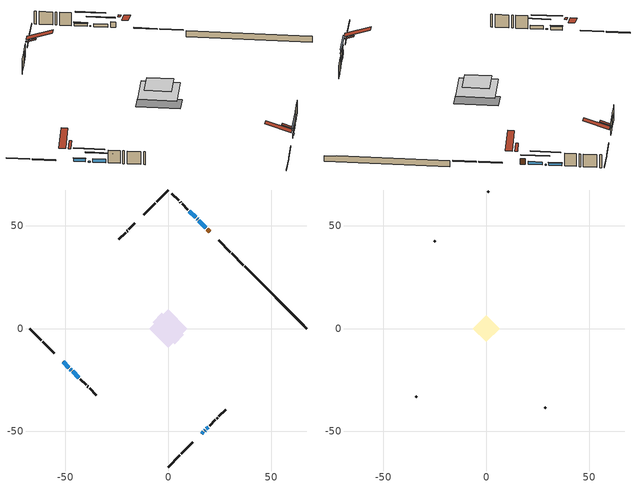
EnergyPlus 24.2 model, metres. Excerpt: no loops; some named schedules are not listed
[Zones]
conditioned space
 floor adiabatic (AdiabaticFloorConstruction): -9.27,0 0,9.27 9.27,0 0,-9.27 z2.75
 floor foundation (Slab1 construction): -7.54,3.13 -3.13,7.54 7.54,-3.13 3.13,-7.54 z-1.98
 wall outside (RimJoist1 construction): 0,-67.26 5.66,-61.61 / -67.26,0 -61.61,-5.66 / 0,67.26 -5.66,61.61 / 36.43,30.83 30.78,36.49 z0.31:0.61
 wall outside (RimJoist2 construction): 6.31,-60.95 11.97,-55.29 / -60.95,-6.31 -55.29,-11.97 / -6.31,60.95 -11.97,55.29 / 30.12,37.15 24.46,42.8 z0.31:0.61
 wall outside (AdiabaticWallConstruction 1): 20.18,47.08 18.97,48.29 z0.31:2.34
 wall outside (AdiabaticWallConstruction): 18.31,48.95 14.88,52.38 z0.31:1.42; 16.25,-51.02 17.02,-50.24 z0.31:1.31; -51.02,-16.25 -48.22,-19.04 z0.31:1.51; 14.23,53.04 13.99,53.28 / 17.67,-49.59 17.91,-49.35 z0.31:0.62; -47.57,-19.7 -47.09,-20.17 z0.31:0.61; 18.57,-48.7 19.42,-47.85 z0.31:1.41; -46.44,-20.83 -43.37,-23.9 z0.31:1.63; 13.33,53.93 10.22,57.04 z0.31:1.32
 wall outside (Wall1 construction): 20.07,-47.19 22.9,-44.37 / -42.71,-24.55 -39.89,-27.37 / -16.25,51.02 -19.07,48.19 / 9.56,57.7 6.74,60.52 z0.31:5.19
 wall outside (Wall2 construction): 23.55,-43.71 23.93,-43.33 / -39.23,-28.03 -38.86,-28.41 / -19.73,47.54 -20.1,47.16 / 6.09,61.18 5.71,61.56 z0.31:5.19
 wall outside (Wall3 construction): 24.59,-42.68 27.85,-39.41 / -38.2,-29.07 -34.93,-32.33 / -20.76,46.5 -24.03,43.24 / 5.05,62.21 1.78,65.48 z0.31:5.19
 wall foundation (FoundationWall1 construction): 37.09,30.17,-1.98 37.09,30.17,0.31 64.25,3.02,0.31 64.25,3.02,0.22 67.26,0,0.22 67.26,0,-1.98
 window (WindowConstruction): 18.31,48.95 14.88,52.38 z0.31:1.42
 window (WindowConstruction 4): 16.25,-51.02 17.02,-50.24 z0.31:1.31
 window (WindowConstruction 5): -51.02,-16.25 -48.22,-19.04 z0.31:1.51
 window (WindowConstruction 6): 14.23,53.04 13.99,53.27 z0.31:0.61
 window (WindowConstruction 7): 17.68,-49.59 17.91,-49.35 z0.31:0.61
 window (WindowConstruction 8): -47.57,-19.7 -47.1,-20.17 z0.31:0.61
 window (WindowConstruction 1): 18.57,-48.69 19.42,-47.85 z0.31:1.41
 window (WindowConstruction 2): -46.44,-20.83 -43.37,-23.9 z0.31:1.63
 window (WindowConstruction 3): 13.33,53.93 10.22,57.04 z0.31:1.32
 door (Door): 20.18,47.08 18.97,48.29 z0.31:2.34
 ceiling adiabatic (AdiabaticFloorConstruction): 0,-9.27 9.27,0 0,9.27 -9.27,0 z2.75
 roof outside (Roof2 construction): 15.59,-51.67,5.19 13.13,-49.21,6.35 12.48,-49.86,6.35 14.94,-52.32,5.19; -51.67,-15.59,5.19 -49.21,-13.13,6.35 -49.86,-12.48,6.35 -52.32,-14.94,5.19; -15.59,51.67,5.19 -13.13,49.21,6.35 -12.48,49.86,6.35 -14.94,52.32,5.19; 20.84,46.42,5.19 18.38,43.96,6.35 19.03,43.31,6.35 21.49,45.77,5.19
attic - vented
 floor to conditioned space (Floor1 construction Reversed): -6.46,0 0,6.46 6.46,0 0,-6.46 z5.19
 wall outside (Wall4 construction): 28.51,-38.75 28.98,-38.28 / -34.27,-32.99 -33.8,-33.46 / -24.69,42.58 -25.16,42.11 / 1.13,66.14 0.66,66.61 z0.31:5.19
 roof outside (Roof1 construction): 14.29,-52.98,5.19 7.99,-46.69,8.15 6.34,-48.35,8.15 12.63,-54.64,5.19; -52.98,-14.29,5.19 -46.69,-7.99,8.15 -48.35,-6.34,8.15 -54.64,-12.63,5.19; -14.29,52.98,5.19 -7.99,46.69,8.15 -6.34,48.35,8.15 -12.63,54.64,5.19; 22.15,45.12,5.19 15.86,38.83,8.15 17.51,37.17,8.15 23.8,43.46,5.19
shading: 13.1,54.16 20.1,47.17 20.39,47.46 13.39,54.46 z3.94; 17.16,-50.1 16.11,-51.16 16.4,-51.45 17.45,-50.39 z1.51; -48.08,-19.18 -51.16,-16.11 -51.45,-16.4 -48.37,-19.47 z1.71; 10.49,56.77 17.73,49.54 18.02,49.83 10.78,57.07 z5.56; 21.41,-45.85 14.18,-53.09 14.47,-53.38 21.7,-46.14 z5.56; -43.6,-23.67 -51.07,-16.2 -51.36,-16.49 -43.89,-23.96 z5.56; 21.2,-46.06 16.79,-50.48 17.08,-50.77 21.49,-46.35 z3.93; -41.59,-25.68 -48.22,-19.04 -48.51,-19.33 -41.88,-25.97 z4.15; 10.08,57.18 13.48,53.79 13.77,54.08 10.37,57.48 z1.52
[Building]
Building 1: Terrain=Suburbs
[Site:Location]
Toronto City Centre_ON: Latitude {deg}=43.63; Longitude {deg}=-79.39; Time Zone {hr}=-5; Elevation {m}=77; Keep Site Location Information=Yes
[Site:GroundTemperature:Shallow]
5.01852, 3.26908, 3.12898, 3.95918, 7.29196, 10.6092, 13.4851, 15.3069, 15.4617, 13.9799, 11.1774, 7.9619
[Site:WaterMainsTemperature]
Calculation Method=Schedule; Temperature Schedule=mains temperature schedule
[Material] Roughness=Rough; Thermal Absorptance=0.9
Name | Thickness {m} | Conductivity {W/m-K} | Density {kg/m3} | Specific Heat {J/kg-K} | Solar Absorptance | Visible Absorptance
asphalt or fiberglass shingles | 0.00635 | 0.162714 | 1121.4 | 1465.45 | 0.4 | 0.4
ceiling loosefill ins | 0.0846667 | 0.0480833 | 16.02 | 1046.75 | 0.7 | 0.7
ceiling stud and cavity | 0.1397 | 0.0900535 | 65.682 | 1177.47 | 0.7 | 0.7
concrete 4.0 in. | 0.1016 | 1.803125 | 2242.8 | 837.4 | 0.7 | 0.7
concrete 8.0 in. | 0.2032 | 1.803125 | 2242.8 | 837.4 | 0.7 | 0.7
door material | 0.04445 | 0.053851 | 512.64 | 1214.23 | 0.7 | 0.7
exterior vertical ins | 0.0457286 | 0.029427 | 32.04 | 1214.23 | 0.7 | 0.7
floor covering | 0.0127 | 0.0433444 | 54.468 | 1339.84 | 0.6 | 0.6
floor rigid ins; wall rigid ins 1 | 0.512978 | 0.029427 | 32.04 | 1214.23 | 0.7 | 0.7
floor stud and cavity | 0.1397 | 1.75129 | 37.0049 | 1207.88 | 0.7 | 0.7
furniture material conditioned space 1 | 0.1524 | 0.115458 | 640.8 | 1214.23 | 0.6 | 0.6
gypsum board | 0.0127 | 0.160291 | 801 | 837.4 | 0.6 | 0.6
gypsum board 1 | 0.0127 | 0.160291 | 801 | 837.4 | 0.7 | 0.7
osb sheathing 0.5 in. | 0.0127 | 0.115458 | 512.64 | 1214.23 | 0.7 | 0.7
osb sheathing 0.75 in. | 0.01905 | 0.115458 | 512.64 | 1214.23 | 0.7 | 0.7
osb sheathing 2.0 in. | 0.0508 | 0.115458 | 512.64 | 1214.23 | 0.7 | 0.7
rim joist stud and cavity | 0.0508 | 0.0451784 | 125.044 | 1163.47 | 0.6 | 0.6
rim joist stud and cavity 1 | 0.0508 | 0.0499498 | 125.044 | 1163.47 | 0.6 | 0.6
roof rigid ins; wall rigid ins | 0.051816 | 0.029427 | 32.04 | 1214.23 | 0.7 | 0.7
roof stud and cavity | 0.2032 | 0.177325 | 78.34581 | 1123.46 | 0.7 | 0.7
wall stud and cavity | 0.1397 | 0.161917 | 139.0536 | 1170.24 | 0.7 | 0.7
wall stud and cavity 1 | 0.1397 | 0.339064 | 139.0536 | 1170.24 | 0.7 | 0.7
wall stud and cavity 2 | 0.1397 | 0.215013 | 139.0536 | 1170.24 | 0.7 | 0.7
wall stud and cavity 3 | 0.0889 | 6.1454 | 50.32683 | 1063.81 | 0.6 | 0.6
wall stud and cavity 4 | 0.0889 | 0.380278 | 52.3479 | 1209.89 | 0.7 | 0.7
wall stud and cavity 5 | 0.0889 | 0.391764 | 83.0341 | 1211.67 | 0.7 | 0.7
wood siding | 0.0254 | 0.102417 | 544.68 | 1172.36 | 0.4 | 0.4
wood siding 1 | 0.00254 | 0.102417 | 544.68 | 1172.36 | 0.4 | 0.4
wood siding 2; wood siding 3; wood siding 4 | 0.0254 | 0.102417 | 544.68 | 1172.36 | 0.7 | 0.7
[WindowMaterial:SimpleGlazingSystem]
Name | U-Factor {W/m2-K} | Solar Heat Gain Coefficient
WindowMaterial | 2.989467 | 0.56
WindowMaterial 1 | 2.99003 | 0.56
WindowMaterial 2 | 2.96619 | 0.59
WindowMaterial 3 | 3.00196 | 0.54
WindowMaterial 4 | 3.003662 | 0.54
WindowMaterial 5 | 2.97868 | 0.57
WindowMaterial 6 | 2.99742 | 0.18
[Construction]
AdiabaticFloorConstruction: floor stud and cavity, floor rigid ins, osb sheathing 0.75 in., floor covering
AdiabaticWallConstruction: wood siding 3, wall rigid ins 1, wall stud and cavity 4, gypsum board
AdiabaticWallConstruction 1: wood siding 4, wall rigid ins 1, wall stud and cavity 4, gypsum board
Door: door material
Floor1 construction Reversed: gypsum board, ceiling stud and cavity, ceiling loosefill ins
FoundationWall1 construction: concrete 8.0 in., gypsum board 1
furniture construction conditioned space 1: furniture material conditioned space 1
PartitionWallConstruction: gypsum board, wall stud and cavity 5, gypsum board
RimJoist1 construction: wood siding 2, osb sheathing 2.0 in., rim joist stud and cavity
RimJoist2 construction: wood siding 2, osb sheathing 2.0 in., rim joist stud and cavity 1
Roof1 construction: asphalt or fiberglass shingles
Roof2 construction: asphalt or fiberglass shingles, roof rigid ins, osb sheathing 0.75 in., roof stud and cavity, gypsum board
Slab1 construction: concrete 4.0 in.
Wall1 construction: wood siding, wall rigid ins, osb sheathing 0.5 in., wall stud and cavity, gypsum board
Wall2 construction: wood siding, wall rigid ins, osb sheathing 0.5 in., wall stud and cavity 1, gypsum board
Wall3 construction: wood siding, wall rigid ins, osb sheathing 0.5 in., wall stud and cavity 2, gypsum board
Wall4 construction: wood siding 1, wall stud and cavity 3
WindowConstruction: WindowMaterial
WindowConstruction 1: WindowMaterial 1
WindowConstruction 2: WindowMaterial 2
WindowConstruction 3: WindowMaterial 3
WindowConstruction 4: WindowMaterial 4
WindowConstruction 5: WindowMaterial 5
WindowConstruction 6; WindowConstruction 7; WindowConstruction 8: WindowMaterial 6
[Zone] Multiplier=1; Part of Total Floor Area=Yes
Name | Volume {m3}
attic - vented | 40.1636
conditioned space | 658.5
[Space]
Name | Zone | Volume {m3}
attic - vented 1 | attic - vented | 40.1636
conditioned space 1 | conditioned space | 658.5
[ZoneInfiltration:EffectiveLeakageArea]
infil attic - vented 1: Zone or Space=attic - vented 1; Schedule=Always On Discrete; Effective Air Leakage Area {cm2}=3512.84; Stack Coefficient=0.000545341; Wind Coefficient=1.57781e-05
[ZoneMixing]
whole house fan mix: Zone or Space=attic - vented; Schedule=Always On Continuous; Design Flow Rate Calculation Method=Flow/Zone; Design Flow Rate {m3/s}=0; Source Zone or Space=conditioned space
[SurfaceProperty:ExposedFoundationPerimeter]
Slab1: Exposed Perimeter Calculation Method=TotalExposedPerimeter; Total Exposed Perimeter {m}=42.673
[InternalMass] Zone or ZoneList=conditioned space; Space or SpaceList=conditioned space 1
Name | Construction | Surface Area {m2}
furniture mass conditioned space 1 | furniture construction conditioned space 1 | 106.48
partition wall mass | PartitionWallConstruction | 266.2
[Lights]
interior lighting: Zone or ZoneList or Space or SpaceList=conditioned space 1; Schedule=interior lighting schedule; Design Level Calculation Method=LightingLevel; Lighting Level {W}=343.2; Return Air Fraction=0; Fraction Radiant=0.6; Fraction Visible=0.2; Fraction Replaceable=1
[People]
occupants: Zone or ZoneList or Space or SpaceList=conditioned space 1; Number of People Schedule=occupants schedule; Number of People Calculation Method=People; Number of People=3; Fraction Radiant=0.314171; Sensible Heat Fraction=0.56303; Activity Level Schedule=occupants activity schedule; Carbon Dioxide Generation Rate {m3/s-W}=0; Enable ASHRAE 55 Comfort Warnings=No; Mean Radiant Temperature Calculation Type=EnclosureAveraged
[ElectricEquipment] Zone or ZoneList or Space or SpaceList=conditioned space 1; Design Level Calculation Method=EquipmentLevel
Name | Schedule | Design Level {W} | Fraction Latent | Fraction Radiant | Fraction Lost
clothes dryer | clothes dryer schedule | 140.772 | 0.015 | 0.081 | 0.85
clothes washer | clothes washer schedule | 32.1985 | 0.03 | 0.162 | 0.7
cooking range | cooking range schedule | 215.147 | 0.08 | 0.432 | 0.2
dishwasher | dishwasher schedule | 66.8632 | 0.3 | 0.18 | 0.4
fridge | fridge schedule | 72.9452 | 0 | 0.6 | 0
mech vent bath fan 0 | mech vent bath fan 0 schedule | 50.2 | 0 | 0 | 1
mech vent house fan | mech vent house fan schedule | 0 | 0 | 0 | 1
mech vent house fan cfis | mech vent house fan cfis schedule | 0 | 0 | 0 | 0
mech vent range fan 0 | mech vent range fan 0 schedule | 57 | 0 | 0 | 1
misc plug loads | misc plug loads schedule | 494.7 | 0.045 | 0.513 | 0.1
whole house fan | Always On Discrete | 0 | 0 | 0 | 1
[OtherEquipment] Zone or ZoneList or Space or SpaceList=conditioned space 1; Design Level Calculation Method=EquipmentLevel
Name | Fuel Type | Schedule | Design Level {W} | Fraction Latent | Fraction Radiant | Fraction Lost
clothes dryer 1 | Electricity | clothes dryer schedule | 0 | 0.015 | 0.081 | 0.85
cooking range 1 | Electricity | cooking range schedule | 0 | 0.08 | 0.432 | 0.2
general water use latent | None | general water use schedule | 62.594 | 1 | 0 | 0
general water use sensible | None | general water use schedule | -61.6891 | 0 | 0.6 | 0
mech vent house fan latent load | None | Always On Discrete | 0 | 1 | 0 | 0
mech vent house fan sensible load | None | Always On Discrete | 0 | 0 | 0 | 0
water heater energy adjustment1 | NaturalGas | Always On Discrete | 0.01 | 0 | 0 | 1
[ZoneInfiltration:DesignFlowRate] Zone or ZoneList or Space or SpaceList=conditioned space 1; Schedule=Always On Discrete; Design Flow Rate Calculation Method=Flow/Zone; Design Flow Rate {m3/s}=0
infil flow; natural vent flow; whole house fan flow
[Foundation:Kiva]
Foundation Kiva 1: Initial Indoor Air Temperature {C}=18; Wall Height Above Grade {m}=0.309982; Wall Depth Below Slab {m}=0.2032; Custom Block Material Name 1=exterior vertical ins; Custom Block Depth 1 {m}=2.28999; Custom Block X Position 1 {m}=0.2159; Custom Block Z Position 1 {m}=0
[Foundation:Kiva:Settings]
Soil Conductivity {W/m-K}=0.849921; Soil Density {kg/m3}=1842.3; Soil Specific Heat {J/kg-K}=418.7; Ground Solar Absorptivity=0.9; Ground Thermal Absorptivity=0.9; Ground Surface Roughness {m}=0.03; Far-Field Width {m}=40; Deep-Ground Boundary Condition=ZeroFlux; Deep-Ground Depth {m}=40; Minimum Cell Dimension {m}=0.2; Maximum Cell Growth Coefficient=3; Simulation Timestep=Timestep
[Exterior:Lights]
exterior lighting: Schedule=exterior lighting schedule; Design Level {W}=75.6
[Schedule:Constant]
Name | Hourly Value
Always On Continuous; mech vent house fan schedule; mech vent house fan cfis schedule; Always On Discrete | 1
occupants activity schedule | 117.228
fridge schedule | 0
[Schedule:Week:Daily]
interior lighting schedule Week Rule - Jan1-Jan27: interior lighting schedule day, interior lighting schedule day, interior lighting schedule day, interior lighting schedule day, interior lighting schedule day, interior lighting schedule day, interior lighting schedule day, interior lighting schedule default day, interior lighting schedule default day, interior lighting schedule default day, interior lighting schedule default day, interior lighting schedule default day
interior lighting schedule Week Rule - Jan28-Feb3: interior lighting schedule day, interior lighting schedule day, interior lighting schedule day, interior lighting schedule day, interior lighting schedule day 1, interior lighting schedule day 1, interior lighting schedule day 1, interior lighting schedule default day, interior lighting schedule default day, interior lighting schedule default day, interior lighting schedule default day, interior lighting schedule default day
interior lighting schedule Week Rule - Feb4-Feb24: interior lighting schedule day 1, interior lighting schedule day 1, interior lighting schedule day 1, interior lighting schedule day 1, interior lighting schedule day 1, interior lighting schedule day 1, interior lighting schedule day 1, interior lighting schedule default day, interior lighting schedule default day, interior lighting schedule default day, interior lighting schedule default day, interior lighting schedule default day
interior lighting schedule Week Rule - Feb25-Mar3: interior lighting schedule day 1, interior lighting schedule day 1, interior lighting schedule day 1, interior lighting schedule day 1, interior lighting schedule day 2, interior lighting schedule day 2, interior lighting schedule day 2, interior lighting schedule default day, interior lighting schedule default day, interior lighting schedule default day, interior lighting schedule default day, interior lighting schedule default day
interior lighting schedule Week Rule - Mar4-Mar31: interior lighting schedule day 2, interior lighting schedule day 2, interior lighting schedule day 2, interior lighting schedule day 2, interior lighting schedule day 2, interior lighting schedule day 2, interior lighting schedule day 2, interior lighting schedule default day, interior lighting schedule default day, interior lighting schedule default day, interior lighting schedule default day, interior lighting schedule default day
interior lighting schedule Week Rule - Apr1-Apr28: interior lighting schedule day 3, interior lighting schedule day 3, interior lighting schedule day 3, interior lighting schedule day 3, interior lighting schedule day 3, interior lighting schedule day 3, interior lighting schedule day 3, interior lighting schedule default day, interior lighting schedule default day, interior lighting schedule default day, interior lighting schedule default day, interior lighting schedule default day
interior lighting schedule Week Rule - Apr29-May5: interior lighting schedule day 3, interior lighting schedule day 3, interior lighting schedule day 4, interior lighting schedule day 4, interior lighting schedule day 4, interior lighting schedule day 4, interior lighting schedule day 4, interior lighting schedule default day, interior lighting schedule default day, interior lighting schedule default day, interior lighting schedule default day, interior lighting schedule default day
interior lighting schedule Week Rule - May6-May26: interior lighting schedule day 4, interior lighting schedule day 4, interior lighting schedule day 4, interior lighting schedule day 4, interior lighting schedule day 4, interior lighting schedule day 4, interior lighting schedule day 4, interior lighting schedule default day, interior lighting schedule default day, interior lighting schedule default day, interior lighting schedule default day, interior lighting schedule default day
interior lighting schedule Week Rule - May27-Jun2: interior lighting schedule day 4, interior lighting schedule day 4, interior lighting schedule day 4, interior lighting schedule day 4, interior lighting schedule day 4, interior lighting schedule day 5, interior lighting schedule day 5, interior lighting schedule default day, interior lighting schedule default day, interior lighting schedule default day, interior lighting schedule default day, interior lighting schedule default day
interior lighting schedule Week Rule - Jun3-Jun30: interior lighting schedule day 5, interior lighting schedule day 5, interior lighting schedule day 5, interior lighting schedule day 5, interior lighting schedule day 5, interior lighting schedule day 5, interior lighting schedule day 5, interior lighting schedule default day, interior lighting schedule default day, interior lighting schedule default day, interior lighting schedule default day, interior lighting schedule default day
interior lighting schedule Week Rule - Jul1-Jul28: interior lighting schedule day 6, interior lighting schedule day 6, interior lighting schedule day 6, interior lighting schedule day 6, interior lighting schedule day 6, interior lighting schedule day 6, interior lighting schedule day 6, interior lighting schedule default day, interior lighting schedule default day, interior lighting schedule default day, interior lighting schedule default day, interior lighting schedule default day
interior lighting schedule Week Rule - Jul29-Aug4: interior lighting schedule day 6, interior lighting schedule day 6, interior lighting schedule day 6, interior lighting schedule day 7, interior lighting schedule day 7, interior lighting schedule day 7, interior lighting schedule day 7, interior lighting schedule default day, interior lighting schedule default day, interior lighting schedule default day, interior lighting schedule default day, interior lighting schedule default day
interior lighting schedule Week Rule - Aug5-Aug25: interior lighting schedule day 7, interior lighting schedule day 7, interior lighting schedule day 7, interior lighting schedule day 7, interior lighting schedule day 7, interior lighting schedule day 7, interior lighting schedule day 7, interior lighting schedule default day, interior lighting schedule default day, interior lighting schedule default day, interior lighting schedule default day, interior lighting schedule default day
interior lighting schedule Week Rule - Aug26-Sep1: interior lighting schedule day 7, interior lighting schedule day 7, interior lighting schedule day 7, interior lighting schedule day 7, interior lighting schedule day 7, interior lighting schedule day 7, interior lighting schedule day 8, interior lighting schedule default day, interior lighting schedule default day, interior lighting schedule default day, interior lighting schedule default day, interior lighting schedule default day
interior lighting schedule Week Rule - Sep2-Sep29: interior lighting schedule day 8, interior lighting schedule day 8, interior lighting schedule day 8, interior lighting schedule day 8, interior lighting schedule day 8, interior lighting schedule day 8, interior lighting schedule day 8, interior lighting schedule default day, interior lighting schedule default day, interior lighting schedule default day, interior lighting schedule default day, interior lighting schedule default day
interior lighting schedule Week Rule - Sep30-Oct6: interior lighting schedule day 8, interior lighting schedule day 9, interior lighting schedule day 9, interior lighting schedule day 9, interior lighting schedule day 9, interior lighting schedule day 9, interior lighting schedule day 9, interior lighting schedule default day, interior lighting schedule default day, interior lighting schedule default day, interior lighting schedule default day, interior lighting schedule default day
interior lighting schedule Week Rule - Oct7-Oct27: interior lighting schedule day 9, interior lighting schedule day 9, interior lighting schedule day 9, interior lighting schedule day 9, interior lighting schedule day 9, interior lighting schedule day 9, interior lighting schedule day 9, interior lighting schedule default day, interior lighting schedule default day, interior lighting schedule default day, interior lighting schedule default day, interior lighting schedule default day
interior lighting schedule Week Rule - Oct28-Nov3: interior lighting schedule day 9, interior lighting schedule day 9, interior lighting schedule day 9, interior lighting schedule day 9, interior lighting schedule day 10, interior lighting schedule day 10, interior lighting schedule day 10, interior lighting schedule default day, interior lighting schedule default day, interior lighting schedule default day, interior lighting schedule default day, interior lighting schedule default day
interior lighting schedule Week Rule - Nov4-Nov24: interior lighting schedule day 10, interior lighting schedule day 10, interior lighting schedule day 10, interior lighting schedule day 10, interior lighting schedule day 10, interior lighting schedule day 10, interior lighting schedule day 10, interior lighting schedule default day, interior lighting schedule default day, interior lighting schedule default day, interior lighting schedule default day, interior lighting schedule default day
interior lighting schedule Week Rule - Nov25-Dec1: interior lighting schedule day 10, interior lighting schedule day 10, interior lighting schedule day 10, interior lighting schedule day 10, interior lighting schedule day 10, interior lighting schedule day 10, interior lighting schedule day 11, interior lighting schedule default day, interior lighting schedule default day, interior lighting schedule default day, interior lighting schedule default day, interior lighting schedule default day
interior lighting schedule Week Rule - Dec2-Dec31: interior lighting schedule day 11, interior lighting schedule day 11, interior lighting schedule day 11, interior lighting schedule day 11, interior lighting schedule day 11, interior lighting schedule day 11, interior lighting schedule day 11, interior lighting schedule default day, interior lighting schedule default day, interior lighting schedule default day, interior lighting schedule default day, interior lighting schedule default day
occupants schedule Week Rule - Jan1-Dec31: occupants schedule day, occupants schedule day, occupants schedule day, occupants schedule day, occupants schedule day, occupants schedule day, occupants schedule day, occupants schedule default day, occupants schedule default day, occupants schedule default day, occupants schedule default day, occupants schedule default day
clothes dryer schedule Week Rule - Jan1-Dec31: clothes dryer schedule day, clothes dryer schedule day, clothes dryer schedule day, clothes dryer schedule day, clothes dryer schedule day, clothes dryer schedule day, clothes dryer schedule day, clothes dryer schedule default day, clothes dryer schedule default day, clothes dryer schedule default day, clothes dryer schedule default day, clothes dryer schedule default day
clothes washer schedule Week Rule - Jan1-Dec31: clothes washer schedule day, clothes washer schedule day, clothes washer schedule day, clothes washer schedule day, clothes washer schedule day, clothes washer schedule day, clothes washer schedule day, clothes washer schedule default day, clothes washer schedule default day, clothes washer schedule default day, clothes washer schedule default day, clothes washer schedule default day
cooking range schedule Week Rule - Jan1-Dec31: cooking range schedule day, cooking range schedule day, cooking range schedule day, cooking range schedule day, cooking range schedule day, cooking range schedule day, cooking range schedule day, cooking range schedule default day, cooking range schedule default day, cooking range schedule default day, cooking range schedule default day, cooking range schedule default day
dishwasher schedule Week Rule - Jan1-Dec31: dishwasher schedule day, dishwasher schedule day, dishwasher schedule day, dishwasher schedule day, dishwasher schedule day, dishwasher schedule day, dishwasher schedule day, dishwasher schedule default day, dishwasher schedule default day, dishwasher schedule default day, dishwasher schedule default day, dishwasher schedule default day
mech vent bath fan 0 schedule Week Rule - Jan1-Dec31: mech vent bath fan 0 schedule day, mech vent bath fan 0 schedule day, mech vent bath fan 0 schedule day, mech vent bath fan 0 schedule day, mech vent bath fan 0 schedule day, mech vent bath fan 0 schedule day, mech vent bath fan 0 schedule day, mech vent bath fan 0 schedule default day, mech vent bath fan 0 schedule default day, mech vent bath fan 0 schedule default day, mech vent bath fan 0 schedule default day, mech vent bath fan 0 schedule default day
mech vent range fan 0 schedule Week Rule - Jan1-Dec31: mech vent range fan 0 schedule day, mech vent range fan 0 schedule day, mech vent range fan 0 schedule day, mech vent range fan 0 schedule day, mech vent range fan 0 schedule day, mech vent range fan 0 schedule day, mech vent range fan 0 schedule day, mech vent range fan 0 schedule default day, mech vent range fan 0 schedule default day, mech vent range fan 0 schedule default day, mech vent range fan 0 schedule default day, mech vent range fan 0 schedule default day
misc plug loads schedule Week Rule - Jan1-Dec31: misc plug loads schedule day, misc plug loads schedule day, misc plug loads schedule day, misc plug loads schedule day, misc plug loads schedule day, misc plug loads schedule day, misc plug loads schedule day, misc plug loads schedule default day, misc plug loads schedule default day, misc plug loads schedule default day, misc plug loads schedule default day, misc plug loads schedule default day
general water use schedule Week Rule - Jan1-Dec31: general water use schedule day, general water use schedule day, general water use schedule day, general water use schedule day, general water use schedule day, general water use schedule day, general water use schedule day, general water use schedule default day, general water use schedule default day, general water use schedule default day, general water use schedule default day, general water use schedule default day
exterior lighting schedule Week Rule - Jan1-Jan27: exterior lighting schedule day, exterior lighting schedule day, exterior lighting schedule day, exterior lighting schedule day, exterior lighting schedule day, exterior lighting schedule day, exterior lighting schedule day, exterior lighting schedule default day, exterior lighting schedule default day, exterior lighting schedule default day, exterior lighting schedule default day, exterior lighting schedule default day
exterior lighting schedule Week Rule - Jan28-Feb3: exterior lighting schedule day, exterior lighting schedule day, exterior lighting schedule day, exterior lighting schedule day, exterior lighting schedule day 1, exterior lighting schedule day 1, exterior lighting schedule day 1, exterior lighting schedule default day, exterior lighting schedule default day, exterior lighting schedule default day, exterior lighting schedule default day, exterior lighting schedule default day
exterior lighting schedule Week Rule - Feb4-Feb24: exterior lighting schedule day 1, exterior lighting schedule day 1, exterior lighting schedule day 1, exterior lighting schedule day 1, exterior lighting schedule day 1, exterior lighting schedule day 1, exterior lighting schedule day 1, exterior lighting schedule default day, exterior lighting schedule default day, exterior lighting schedule default day, exterior lighting schedule default day, exterior lighting schedule default day
exterior lighting schedule Week Rule - Feb25-Mar3: exterior lighting schedule day 1, exterior lighting schedule day 1, exterior lighting schedule day 1, exterior lighting schedule day 1, exterior lighting schedule day 2, exterior lighting schedule day 2, exterior lighting schedule day 2, exterior lighting schedule default day, exterior lighting schedule default day, exterior lighting schedule default day, exterior lighting schedule default day, exterior lighting schedule default day
exterior lighting schedule Week Rule - Mar4-Mar31: exterior lighting schedule day 2, exterior lighting schedule day 2, exterior lighting schedule day 2, exterior lighting schedule day 2, exterior lighting schedule day 2, exterior lighting schedule day 2, exterior lighting schedule day 2, exterior lighting schedule default day, exterior lighting schedule default day, exterior lighting schedule default day, exterior lighting schedule default day, exterior lighting schedule default day
exterior lighting schedule Week Rule - Apr1-Apr28: exterior lighting schedule day 3, exterior lighting schedule day 3, exterior lighting schedule day 3, exterior lighting schedule day 3, exterior lighting schedule day 3, exterior lighting schedule day 3, exterior lighting schedule day 3, exterior lighting schedule default day, exterior lighting schedule default day, exterior lighting schedule default day, exterior lighting schedule default day, exterior lighting schedule default day
exterior lighting schedule Week Rule - Apr29-May5: exterior lighting schedule day 3, exterior lighting schedule day 3, exterior lighting schedule day 4, exterior lighting schedule day 4, exterior lighting schedule day 4, exterior lighting schedule day 4, exterior lighting schedule day 4, exterior lighting schedule default day, exterior lighting schedule default day, exterior lighting schedule default day, exterior lighting schedule default day, exterior lighting schedule default day
exterior lighting schedule Week Rule - May6-May26: exterior lighting schedule day 4, exterior lighting schedule day 4, exterior lighting schedule day 4, exterior lighting schedule day 4, exterior lighting schedule day 4, exterior lighting schedule day 4, exterior lighting schedule day 4, exterior lighting schedule default day, exterior lighting schedule default day, exterior lighting schedule default day, exterior lighting schedule default day, exterior lighting schedule default day
exterior lighting schedule Week Rule - May27-Jun2: exterior lighting schedule day 4, exterior lighting schedule day 4, exterior lighting schedule day 4, exterior lighting schedule day 4, exterior lighting schedule day 4, exterior lighting schedule day 5, exterior lighting schedule day 5, exterior lighting schedule default day, exterior lighting schedule default day, exterior lighting schedule default day, exterior lighting schedule default day, exterior lighting schedule default day
exterior lighting schedule Week Rule - Jun3-Jun30: exterior lighting schedule day 5, exterior lighting schedule day 5, exterior lighting schedule day 5, exterior lighting schedule day 5, exterior lighting schedule day 5, exterior lighting schedule day 5, exterior lighting schedule day 5, exterior lighting schedule default day, exterior lighting schedule default day, exterior lighting schedule default day, exterior lighting schedule default day, exterior lighting schedule default day
exterior lighting schedule Week Rule - Jul1-Jul28: exterior lighting schedule day 6, exterior lighting schedule day 6, exterior lighting schedule day 6, exterior lighting schedule day 6, exterior lighting schedule day 6, exterior lighting schedule day 6, exterior lighting schedule day 6, exterior lighting schedule default day, exterior lighting schedule default day, exterior lighting schedule default day, exterior lighting schedule default day, exterior lighting schedule default day
exterior lighting schedule Week Rule - Jul29-Aug4: exterior lighting schedule day 6, exterior lighting schedule day 6, exterior lighting schedule day 6, exterior lighting schedule day 7, exterior lighting schedule day 7, exterior lighting schedule day 7, exterior lighting schedule day 7, exterior lighting schedule default day, exterior lighting schedule default day, exterior lighting schedule default day, exterior lighting schedule default day, exterior lighting schedule default day
exterior lighting schedule Week Rule - Aug5-Aug25: exterior lighting schedule day 7, exterior lighting schedule day 7, exterior lighting schedule day 7, exterior lighting schedule day 7, exterior lighting schedule day 7, exterior lighting schedule day 7, exterior lighting schedule day 7, exterior lighting schedule default day, exterior lighting schedule default day, exterior lighting schedule default day, exterior lighting schedule default day, exterior lighting schedule default day
exterior lighting schedule Week Rule - Aug26-Sep1: exterior lighting schedule day 7, exterior lighting schedule day 7, exterior lighting schedule day 7, exterior lighting schedule day 7, exterior lighting schedule day 7, exterior lighting schedule day 7, exterior lighting schedule day 8, exterior lighting schedule default day, exterior lighting schedule default day, exterior lighting schedule default day, exterior lighting schedule default day, exterior lighting schedule default day
exterior lighting schedule Week Rule - Sep2-Sep29: exterior lighting schedule day 8, exterior lighting schedule day 8, exterior lighting schedule day 8, exterior lighting schedule day 8, exterior lighting schedule day 8, exterior lighting schedule day 8, exterior lighting schedule day 8, exterior lighting schedule default day, exterior lighting schedule default day, exterior lighting schedule default day, exterior lighting schedule default day, exterior lighting schedule default day
exterior lighting schedule Week Rule - Sep30-Oct6: exterior lighting schedule day 8, exterior lighting schedule day 9, exterior lighting schedule day 9, exterior lighting schedule day 9, exterior lighting schedule day 9, exterior lighting schedule day 9, exterior lighting schedule day 9, exterior lighting schedule default day, exterior lighting schedule default day, exterior lighting schedule default day, exterior lighting schedule default day, exterior lighting schedule default day
exterior lighting schedule Week Rule - Oct7-Oct27: exterior lighting schedule day 9, exterior lighting schedule day 9, exterior lighting schedule day 9, exterior lighting schedule day 9, exterior lighting schedule day 9, exterior lighting schedule day 9, exterior lighting schedule day 9, exterior lighting schedule default day, exterior lighting schedule default day, exterior lighting schedule default day, exterior lighting schedule default day, exterior lighting schedule default day
[Schedule:Year]
interior lighting schedule: interior lighting schedule Week Rule - Jan1-Jan27, 1, 1, 1, 27, interior lighting schedule Week Rule - Jan28-Feb3, 1, 28, 2, 3, interior lighting schedule Week Rule - Feb4-Feb24, 2, 4, 2, 24, interior lighting schedule Week Rule - Feb25-Mar3, 2, 25, 3, 3, interior lighting schedule Week Rule - Mar4-Mar31, 3, 4, 3, 31, interior lighting schedule Week Rule - Apr1-Apr28, 4, 1, 4, 28, interior lighting schedule Week Rule - Apr29-May5, 4, 29, 5, 5, interior lighting schedule Week Rule - May6-May26, 5, 6, 5, 26, interior lighting schedule Week Rule - May27-Jun2, 5, 27, 6, 2, interior lighting schedule Week Rule - Jun3-Jun30, 6, 3, 6, 30, interior lighting schedule Week Rule - Jul1-Jul28, 7, 1, 7, 28, interior lighting schedule Week Rule - Jul29-Aug4, 7, 29, 8, 4, interior lighting schedule Week Rule - Aug5-Aug25, 8, 5, 8, 25, interior lighting schedule Week Rule - Aug26-Sep1, 8, 26, 9, 1, interior lighting schedule Week Rule - Sep2-Sep29, 9, 2, 9, 29, interior lighting schedule Week Rule - Sep30-Oct6, 9, 30, 10, 6, interior lighting schedule Week Rule - Oct7-Oct27, 10, 7, 10, 27, interior lighting schedule Week Rule - Oct28-Nov3, 10, 28, 11, 3, interior lighting schedule Week Rule - Nov4-Nov24, 11, 4, 11, 24, interior lighting schedule Week Rule - Nov25-Dec1, 11, 25, 12, 1, interior lighting schedule Week Rule - Dec2-Dec31, 12, 2, 12, 31
occupants schedule: occupants schedule Week Rule - Jan1-Dec31, 1, 1, 12, 31
clothes dryer schedule: clothes dryer schedule Week Rule - Jan1-Dec31, 1, 1, 12, 31
clothes washer schedule: clothes washer schedule Week Rule - Jan1-Dec31, 1, 1, 12, 31
cooking range schedule: cooking range schedule Week Rule - Jan1-Dec31, 1, 1, 12, 31
dishwasher schedule: dishwasher schedule Week Rule - Jan1-Dec31, 1, 1, 12, 31
mech vent bath fan 0 schedule: mech vent bath fan 0 schedule Week Rule - Jan1-Dec31, 1, 1, 12, 31
mech vent range fan 0 schedule: mech vent range fan 0 schedule Week Rule - Jan1-Dec31, 1, 1, 12, 31
misc plug loads schedule: misc plug loads schedule Week Rule - Jan1-Dec31, 1, 1, 12, 31
general water use schedule: general water use schedule Week Rule - Jan1-Dec31, 1, 1, 12, 31
exterior lighting schedule: exterior lighting schedule Week Rule - Jan1-Jan27, 1, 1, 1, 27, exterior lighting schedule Week Rule - Jan28-Feb3, 1, 28, 2, 3, exterior lighting schedule Week Rule - Feb4-Feb24, 2, 4, 2, 24, exterior lighting schedule Week Rule - Feb25-Mar3, 2, 25, 3, 3, exterior lighting schedule Week Rule - Mar4-Mar31, 3, 4, 3, 31, exterior lighting schedule Week Rule - Apr1-Apr28, 4, 1, 4, 28, exterior lighting schedule Week Rule - Apr29-May5, 4, 29, 5, 5, exterior lighting schedule Week Rule - May6-May26, 5, 6, 5, 26, exterior lighting schedule Week Rule - May27-Jun2, 5, 27, 6, 2, exterior lighting schedule Week Rule - Jun3-Jun30, 6, 3, 6, 30, exterior lighting schedule Week Rule - Jul1-Jul28, 7, 1, 7, 28, exterior lighting schedule Week Rule - Jul29-Aug4, 7, 29, 8, 4, exterior lighting schedule Week Rule - Aug5-Aug25, 8, 5, 8, 25, exterior lighting schedule Week Rule - Aug26-Sep1, 8, 26, 9, 1, exterior lighting schedule Week Rule - Sep2-Sep29, 9, 2, 9, 29, exterior lighting schedule Week Rule - Sep30-Oct6, 9, 30, 10, 6, exterior lighting schedule Week Rule - Oct7-Oct27, 10, 7, 10, 27, exterior lighting schedule Week Rule - Oct28-Nov3, 10, 28, 11, 3, exterior lighting schedule Week Rule - Nov4-Nov24, 11, 4, 11, 24, exterior lighting schedule Week Rule - Nov25-Dec1, 11, 25, 12, 1, exterior lighting schedule Week Rule - Dec2-Dec31, 12, 2, 12, 31
[Schedule:Compact]
mains temperature schedule: Through: 01/01, For: AllDays, Until: 24:00, 8.80333, Through: 01/02, For: AllDays, Until: 24:00, 8.74333, Through: 01/03, For: AllDays, Until: 24:00, 8.68389, Through: 01/04, For: AllDays, Until: 24:00, 8.62611, Through: 01/05, For: AllDays, Until: 24:00, 8.56944, Through: 01/06, For: AllDays, Until: 24:00, 8.51389, Through: 01/07, For: AllDays, Until: 24:00, 8.45944, Through: 01/08, For: AllDays, Until: 24:00, 8.40611, Through: 01/09, For: AllDays, Until: 24:00, 8.35389, Through: 01/10, For: AllDays, Until: 24:00, 8.30278, Through: 01/11, For: AllDays, Until: 24:00, 8.25333, Through: 01/12, For: AllDays, Until: 24:00, 8.205, Through: 01/13, For: AllDays, Until: 24:00, 8.15778, Through: 01/14, For: AllDays, Until: 24:00, 8.11222, Through: 01/15, For: AllDays, Until: 24:00, 8.06778, Through: 01/16, For: AllDays, Until: 24:00, 8.02444, Through: 01/17, For: AllDays, Until: 24:00, 7.98222, Through: 01/18, For: AllDays, Until: 24:00, 7.94167, Through: 01/19, For: AllDays, Until: 24:00, 7.90222, Through: 01/20, For: AllDays, Until: 24:00, 7.86444, Through: 01/21, For: AllDays, Until: 24:00, 7.82778, Through: 01/22, For: AllDays, Until: 24:00, 7.79278, Through: 01/23, For: AllDays, Until: 24:00, 7.75889, Through: 01/24, For: AllDays, Until: 24:00, 7.72667, Through: 01/25, For: AllDays, Until: 24:00, 7.69556, Through: 01/26, For: AllDays, Until: 24:00, 7.66611, Through: 01/27, For: AllDays, Until: 24:00, 7.63778, Through: 01/28, For: AllDays, Until: 24:00, 7.61111, Through: 01/29, For: AllDays, Until: 24:00, 7.58556, Through: 01/30, For: AllDays, Until: 24:00, 7.56167, Through: 01/31, For: AllDays, Until: 24:00, 7.53944, Through: 02/01, For: AllDays, Until: 24:00, 7.51833, Through: 02/02, For: AllDays, Until: 24:00, 7.49889, Through: 02/03, For: AllDays, Until: 24:00, 7.48111, Through: 02/04, For: AllDays, Until: 24:00, 7.46444, Through: 02/05, For: AllDays, Until: 24:00, 7.44944, Through: 02/06, For: AllDays, Until: 24:00, 7.43556, Through: 02/07, For: AllDays, Until: 24:00, 7.42333, Through: 02/08, For: AllDays, Until: 24:00, 7.41278, Through: 02/09, For: AllDays, Until: 24:00, 7.40389, Through: 02/10, For: AllDays, Until: 24:00, 7.39611, Through: 02/11, For: AllDays, Until: 24:00, 7.39, Through: 02/12, For: AllDays, Until: 24:00, 7.38556, Through: 02/13, For: AllDays, Until: 24:00, 7.38222, Through: 02/14, For: AllDays, Until: 24:00, 7.38056, Through: 02/15, For: AllDays, Until: 24:00, 7.38056, Through: 02/16, For: AllDays, Until: 24:00, 7.38222, Through: 02/17, For: AllDays, Until: 24:00, 7.385, Through: 02/18, For: AllDays, Until: 24:00, 7.38944, Through: 02/19, For: AllDays, Until: 24:00, 7.395, Through: 02/20, For: AllDays, Until: 24:00, 7.40278, Through: 02/21, For: AllDays, Until: 24:00, 7.41167, Through: 02/22, For: AllDays, Until: 24:00, 7.42222, Through: 02/23, For: AllDays, Until: 24:00, 7.43389, Through: 02/24, For: AllDays, Until: 24:00, 7.44722, Through: 02/25, For: AllDays, Until: 24:00, 7.46222, Through: 02/26, For: AllDays, Until: 24:00, 7.47833, Through: 02/27, For: AllDays, Until: 24:00, 7.49611, Through: 02/28, For: AllDays, Until: 24:00, 7.51556, Through: 03/01, For: AllDays, Until: 24:00, 7.53667, Through: 03/02, For: AllDays, Until: 24:00, 7.55889, Through: 03/03, For: AllDays, Until: 24:00, 7.58222, Through: 03/04, For: AllDays, Until: 24:00, 7.60722, Through: 03/05, For: AllDays, Until: 24:00, 7.63389, Through: 03/06, For: AllDays, Until: 24:00, 7.66222, Through: 03/07, For: AllDays, Until: 24:00, 7.69111, Through: 03/08, For: AllDays, Until: 24:00, 7.72222, Through: 03/09, For: AllDays, Until: 24:00, 7.75444, Through: 03/10, For: AllDays, Until: 24:00, 7.78778, Through: 03/11, For: AllDays, Until: 24:00, 7.82278, Through: 03/12, For: AllDays, Until: 24:00, 7.85944, Through: 03/13, For: AllDays, Until: 24:00, 7.89722, Through: 03/14, For: AllDays, Until: 24:00, 7.93611, Through: 03/15, For: AllDays, Until: 24:00, 7.97667, Through: 03/16, For: AllDays, Until: 24:00, 8.01833, Through: 03/17, For: AllDays, Until: 24:00, 8.06167, Through: 03/18, For: AllDays, Until: 24:00, 8.10611, Through: 03/19, For: AllDays, Until: 24:00, 8.15167, Through: 03/20, For: AllDays, Until: 24:00, 8.19833, Through: 03/21, For: AllDays, Until: 24:00, 8.24667, Through: 03/22, For: AllDays, Until: 24:00, 8.29611, Through: 03/23, For: AllDays, Until: 24:00, 8.34667, Through: 03/24, For: AllDays, Until: 24:00, 8.39889, Through: 03/25, For: AllDays, Until: 24:00, 8.45167, Through: 03/26, For: AllDays, Until: 24:00, 8.50611, Through: 03/27, For: AllDays, Until: 24:00, 8.56167, Through: 03/28, For: AllDays, Until: 24:00, 8.61833, Through: 03/29, For: AllDays, Until: 24:00, 8.67611, Through: 03/30, For: AllDays, Until: 24:00, 8.735, Through: 03/31, For: AllDays, Until: 24:00, 8.795, Through: 04/01, For: AllDays, Until: 24:00, 8.85611, Through: 04/02, For: AllDays, Until: 24:00, 8.91833, Through: 04/03, For: AllDays, Until: 24:00, 8.98167, Through: 04/04, For: AllDays, Until: 24:00, 9.04556, Through: 04/05, For: AllDays, Until: 24:00, 9.11111, Through: 04/06, For: AllDays, Until: 24:00, 9.17722, Through: 04/07, For: AllDays, Until: 24:00, 9.24444, Through: 04/08, For: AllDays, Until: 24:00, 9.31222, Through: 04/09, For: AllDays, Until: 24:00, 9.38167, Through: 04/10, For: AllDays, Until: 24:00, 9.45167, Through: 04/11, For: AllDays, Until: 24:00, 9.52222, Through: 04/12, For: AllDays, Until: 24:00, 9.59444, Through: 04/13, For: AllDays, Until: 24:00, 9.66667, Through: 04/14, For: AllDays, Until: 24:00, 9.74, Through: 04/15, For: AllDays, Until: 24:00, 9.81444, Through: 04/16, For: AllDays, Until: 24:00, 9.88944, Through: 04/17, For: AllDays, Until: 24:00, 9.96556, Through: 04/18, For: AllDays, Until: 24:00, 10.0417, Through: 04/19, For: AllDays, Until: 24:00, 10.1189, Through: 04/20, For: AllDays, Until: 24:00, 10.1972, Through: 04/21, For: AllDays, Until: 24:00, 10.2756, Through: 04/22, For: AllDays, Until: 24:00, 10.355, Through: 04/23, For: AllDays, Until: 24:00, 10.435, Through: 04/24, For: AllDays, Until: 24:00, 10.515, Through: 04/25, For: AllDays, Until: 24:00, 10.5961, Through: 04/26, For: AllDays, Until: 24:00, 10.6778, Through: 04/27, For: AllDays, Until: 24:00, 10.76, Through: 04/28, For: AllDays, Until: 24:00, 10.8428, Through: 04/29, For: AllDays, Until: 24:00, 10.9261, Through: 04/30, For: AllDays, Until: 24:00, 11.0094, Through: 05/01, For: AllDays, Until: 24:00, 11.0933, Through: 05/02, For: AllDays, Until: 24:00, 11.1778, Through: 05/03, For: AllDays, Until: 24:00, 11.2628, Through: 05/04, For: AllDays, Until: 24:00, 11.3478, Through: 05/05, For: AllDays, Until: 24:00, 11.4333, Through: 05/06, For: AllDays, Until: 24:00, 11.5189, Through: 05/07, For: AllDays, Until: 24:00, 11.605, Through: 05/08, For: AllDays, Until: 24:00, 11.6917, Through: 05/09, For: AllDays, Until: 24:00, 11.7778, Through: 05/10, For: AllDays, Until: 24:00, 11.865, Through: 05/11, For: AllDays, Until: 24:00, 11.9517, Through: 05/12, For: AllDays, Until: 24:00, 12.0389, Through: 05/13, For: AllDays, Until: 24:00, 12.1261, Through: 05/14, For: AllDays, Until: 24:00, 12.2133, Through: 05/15, For: AllDays, Until: 24:00, 12.3006, Through: 05/16, For: AllDays, Until: 24:00, 12.3883, Through: 05/17, For: AllDays, Until: 24:00, 12.4756, Through: 05/18, For: AllDays, Until: 24:00, 12.5628, Through: 05/19, For: AllDays, Until: 24:00, 12.6506, Through: 05/20, For: AllDays, Until: 24:00, 12.7378, Through: 05/21, For: AllDays, Until: 24:00, 12.825, Through: 05/22, For: AllDays, Until: 24:00, 12.9122, Through: 05/23, For: AllDays, Until: 24:00, 12.9994, Through: 05/24, For: AllDays, Until: 24:00, 13.0861, Through: 05/25, For: AllDays, Until: 24:00, 13.1728, Through: 05/26, For: AllDays, Until: 24:00, 13.2594, Through: 05/27, For: AllDays, Until: 24:00, 13.3456, Through: 05/28, For: AllDays, Until: 24:00, 13.4317, Through: 05/29, For: AllDays, Until: 24:00, 13.5172, Through: 05/30, For: AllDays, Until: 24:00, 13.6028, Through: 05/31, For: AllDays, Until: 24:00, 13.6878, Through: 06/01, For: AllDays, Until: 24:00, 13.7722, Through: 06/02, For: AllDays, Until: 24:00, 13.8567, Through: 06/03, For: AllDays, Until: 24:00, 13.9406, Through: 06/04, For: AllDays, Until: 24:00, 14.0239, Through: 06/05, For: AllDays, Until: 24:00, 14.1067, Through: 06/06, For: AllDays, Until: 24:00, 14.1894, Through: 06/07, For: AllDays, Until: 24:00, 14.2711, Through: 06/08, For: AllDays, Until: 24:00, 14.3528, Through: 06/09, For: AllDays, Until: 24:00, 14.4339, Through: 06/10, For: AllDays, Until: 24:00, 14.5139, Through: 06/11, For: AllDays, Until: 24:00, 14.5939, Through: 06/12, For: AllDays, Until: 24:00, 14.6728, Through: 06/13, For: AllDays, Until: 24:00, 14.7511, Through: 06/14, For: AllDays, Until: 24:00, 14.8289, Through: 06/15, For: AllDays, Until: 24:00, 14.9061, Through: 06/16, For: AllDays, Until: 24:00, 14.9822, Through: 06/17, For: AllDays, Until: 24:00, 15.0578, Through: 06/18, For: AllDays, Until: 24:00, 15.1328, Through: 06/19, For: AllDays, Until: 24:00, 15.2067, Through: 06/20, For: AllDays, Until: 24:00, 15.28, Through: 06/21, For: AllDays, Until: 24:00, 15.3522, Through: 06/22, For: AllDays, Until: 24:00, 15.4239, Through: 06/23, For: AllDays, Until: 24:00, 15.4944, Through: 06/24, For: AllDays, Until: 24:00, 15.5639, Through: 06/25, For: AllDays, Until: 24:00, 15.6328, Through: 06/26, For: AllDays, Until: 24:00, 15.7006, Through: 06/27, For: AllDays, Until: 24:00, 15.7678, Through: 06/28, For: AllDays, Until: 24:00, 15.8333, Through: 06/29, For: AllDays, Until: 24:00, 15.8983, Through: 06/30, For: AllDays, Until: 24:00, 15.9622, Through: 07/01, For: AllDays, Until: 24:00, 16.025, Through: 07/02, For: AllDays, Until: 24:00, 16.0872, Through: 07/03, For: AllDays, Until: 24:00, 16.1478, Through: 07/04, For: AllDays, Until: 24:00, 16.2072, Through: 07/05, For: AllDays, Until: 24:00, 16.2661, Through: 07/06, For: AllDays, Until: 24:00, 16.3233, Through: 07/07, For: AllDays, Until: 24:00, 16.3794, Through: 07/08, For: AllDays, Until: 24:00, 16.435, Through: 07/09, For: AllDays, Until: 24:00, 16.4889, Through: 07/10, For: AllDays, Until: 24:00, 16.5417, Through: 07/11, For: AllDays, Until: 24:00, 16.5928, Through: 07/12, For: AllDays, Until: 24:00, 16.6433, Through: 07/13, For: AllDays, Until: 24:00, 16.6922, Through: 07/14, For: AllDays, Until: 24:00, 16.74, Through: 07/15, For: AllDays, Until: 24:00, 16.7867, Through: 07/16, For: AllDays, Until: 24:00, 16.8322, Through: 07/17, For: AllDays, Until: 24:00, 16.8761, Through: 07/18, For: AllDays, Until: 24:00, 16.9189, Through: 07/19, For: AllDays, Until: 24:00, 16.96, Through: 07/20, For: AllDays, Until: 24:00, 17, Through: 07/21, For: AllDays, Until: 24:00, 17.0389, Through: 07/22, For: AllDays, Until: 24:00, 17.0761, Through: 07/23, For: AllDays, Until: 24:00, 17.1122, Through: 07/24, For: AllDays, Until: 24:00, 17.1467, Through: 07/25, For: AllDays, Until: 24:00, 17.18, Through: 07/26, For: AllDays, Until: 24:00, 17.2117, Through: 07/27, For: AllDays, Until: 24:00, 17.2422, Through: 07/28, For: AllDays, Until: 24:00, 17.2711, Through: 07/29, For: AllDays, Until: 24:00, 17.2983, Through: 07/30, For: AllDays, Until: 24:00, 17.3244, Through: 07/31, For: AllDays, Until: 24:00, 17.3494, Through: 08/01, For: AllDays, Until: 24:00, 17.3728, Through: 08/02, For: AllDays, Until: 24:00, 17.3944, Through: 08/03, For: AllDays, Until: 24:00, 17.4144, Through: 08/04, For: AllDays, Until: 24:00, 17.4333, Through: 08/05, For: AllDays, Until: 24:00, 17.4506, Through: 08/06, For: AllDays, Until: 24:00, 17.4667, Through: 08/07, For: AllDays, Until: 24:00, 17.4811, Through: 08/08, For: AllDays, Until: 24:00, 17.4939, Through: 08/09, For: AllDays, Until: 24:00, 17.5056, Through: 08/10, For: AllDays, Until: 24:00, 17.5156, Through: 08/11, For: AllDays, Until: 24:00, 17.5239, Through: 08/12, For: AllDays, Until: 24:00, 17.5311, Through: 08/13, For: AllDays, Until: 24:00, 17.5361, Through: 08/14, For: AllDays, Until: 24:00, 17.54, Through: 08/15, For: AllDays, Until: 24:00, 17.5428, Through: 08/16, For: AllDays, Until: 24:00, 17.5439, Through: 08/17, For: AllDays, Until: 24:00, 17.5433, Through: 08/18, For: AllDays, Until: 24:00, 17.5411, Through: 08/19, For: AllDays, Until: 24:00, 17.5372, Through: 08/20, For: AllDays, Until: 24:00, 17.5322, Through: 08/21, For: AllDays, Until: 24:00, 17.5256, Through: 08/22, For: AllDays, Until: 24:00, 17.5178, Through: 08/23, For: AllDays, Until: 24:00, 17.5083, Through: 08/24, For: AllDays, Until: 24:00, 17.4972, Through: 08/25, For: AllDays, Until: 24:00, 17.4844, Through: 08/26, For: AllDays, Until: 24:00, 17.4706, Through: 08/27, For: AllDays, Until: 24:00, 17.455, Through: 08/28, For: AllDays, Until: 24:00, 17.4378, Through: 08/29, For: AllDays, Until: 24:00, 17.4194, Through: 08/30, For: AllDays, Until: 24:00, 17.3994, Through: 08/31, For: AllDays, Until: 24:00, 17.3778, Through: 09/01, For: AllDays, Until: 24:00, 17.355, Through: 09/02, For: AllDays, Until: 24:00, 17.3311, Through: 09/03, For: AllDays, Until: 24:00, 17.305, Through: 09/04, For: AllDays, Until: 24:00, 17.2778, Through: 09/05, For: AllDays, Until: 24:00, 17.2494, Through: 09/06, For: AllDays, Until: 24:00, 17.2194, Through: 09/07, For: AllDays, Until: 24:00, 17.1878, Through: 09/08, For: AllDays, Until: 24:00, 17.155, Through: 09/09, For: AllDays, Until: 24:00, 17.1206, Through: 09/10, For: AllDays, Until: 24:00, 17.085, Through: 09/11, For: AllDays, Until: 24:00, 17.0483, Through: 09/12, For: AllDays, Until: 24:00, 17.01, Through: 09/13, For: AllDays, Until: 24:00, 16.97, Through: 09/14, For: AllDays, Until: 24:00, 16.9289, Through: 09/15, For: AllDays, Until: 24:00, 16.8867, Through: 09/16, For: AllDays, Until: 24:00, 16.8428, Through: 09/17, For: AllDays, Until: 24:00, 16.7983, Through: 09/18, For: AllDays, Until: 24:00, 16.7517, Through: 09/19, For: AllDays, Until: 24:00, 16.7044, Through: 09/20, For: AllDays, Until: 24:00, 16.6556, Through: 09/21, For: AllDays, Until: 24:00, 16.6056, Through: 09/22, For: AllDays, Until: 24:00, 16.5544, Through: 09/23, For: AllDays, Until: 24:00, 16.5017, Through: 09/24, For: AllDays, Until: 24:00, 16.4483, Through: 09/25, For: AllDays, Until: 24:00, 16.3933, Through: 09/26, For: AllDays, Until: 24:00, 16.3372, Through: 09/27, For: AllDays, Until: 24:00, 16.2806, Through: 09/28, For: AllDays, Until: 24:00, 16.2222, Through: 09/29, For: AllDays, Until: 24:00, 16.1628, Through: 09/30, For: AllDays, Until: 24:00, 16.1022, Through: 10/01, For: AllDays, Until: 24:00, 16.0406, Through: 10/02, For: AllDays, Until: 24:00, 15.9778, Through: 10/03, For: AllDays, Until: 24:00, 15.9144, Through: 10/04, For: AllDays, Until: 24:00, 15.8494, Through: 10/05, For: AllDays, Until: 24:00, 15.7839, Through: 10/06, For: AllDays, Until: 24:00, 15.7172, Through: 10/07, For: AllDays, Until: 24:00, 15.6494, Through: 10/08, For: AllDays, Until: 24:00, 15.5811, Through: 10/09, For: AllDays, Until: 24:00, 15.5117, Through: 10/10, For: AllDays, Until: 24:00, 15.4411, Through: 10/11, For: AllDays, Until: 24:00, 15.37, Through: 10/12, For: AllDays, Until: 24:00, 15.2978, Through: 10/13, For: AllDays, Until: 24:00, 15.225, Through: 10/14, For: AllDays, Until: 24:00, 15.1511, Through: 10/15, For: AllDays, Until: 24:00, 15.0767, Through: 10/16, For: AllDays, Until: 24:00, 15.0011, Through: 10/17, For: AllDays, Until: 24:00, 14.925, Through: 10/18, For: AllDays, Until: 24:00, 14.8483, Through: 10/19, For: AllDays, Until: 24:00, 14.7706, Through: 10/20, For: AllDays, Until: 24:00, 14.6922, Through: 10/21, For: AllDays, Until: 24:00, 14.6133, Through: 10/22, For: AllDays, Until: 24:00, 14.5339, Through: 10/23, For: AllDays, Until: 24:00, 14.4539, Through: 10/24, For: AllDays, Until: 24:00, 14.3728, Through: 10/25, For: AllDays, Until: 24:00, 14.2917, Through: 10/26, For: AllDays, Until: 24:00, 14.21, Through: 10/27, For: AllDays, Until: 24:00, 14.1272, Through: 10/28, For: AllDays, Until: 24:00, 14.0444, Through: 10/29, For: AllDays, Until: 24:00, 13.9611, Through: 10/30, For: AllDays, Until: 24:00, 13.8772, Through: 10/31, For: AllDays, Until: 24:00, 13.7933, Through: 11/01, For: AllDays, Until: 24:00, 13.7089, Through: 11/02, For: AllDays, Until: 24:00, 13.6239, Through: 11/03, For: AllDays, Until: 24:00, 13.5383, Through: 11/04, For: AllDays, Until: 24:00, 13.4528, Through: 11/05, For: AllDays, Until: 24:00, 13.3667, Through: 11/06, For: AllDays, Until: 24:00, 13.2806, Through: 11/07, For: AllDays, Until: 24:00, 13.1944, Through: 11/08, For: AllDays, Until: 24:00, 13.1078, Through: 11/09, For: AllDays, Until: 24:00, 13.0206, Through: 11/10, For: AllDays, Until: 24:00, 12.9339, Through: 11/11, For: AllDays, Until: 24:00, 12.8467, Through: 11/12, For: AllDays, Until: 24:00, 12.7594, Through: 11/13, For: AllDays, Until: 24:00, 12.6722, Through: 11/14, For: AllDays, Until: 24:00, 12.5844, Through: 11/15, For: AllDays, Until: 24:00, 12.4972, Through: 11/16, For: AllDays, Until: 24:00, 12.41, Through: 11/17, For: AllDays, Until: 24:00, 12.3222, Through: 11/18, For: AllDays, Until: 24:00, 12.235, Through: 11/19, For: AllDays, Until: 24:00, 12.1478, Through: 11/20, For: AllDays, Until: 24:00, 12.0606, Through: 11/21, For: AllDays, Until: 24:00, 11.9733, Through: 11/22, For: AllDays, Until: 24:00, 11.8861, Through: 11/23, For: AllDays, Until: 24:00, 11.7994, Through: 11/24, For: AllDays, Until: 24:00, 11.7128, Through: 11/25, For: AllDays, Until: 24:00, 11.6267, Through: 11/26, For: AllDays, Until: 24:00, 11.5406, Through: 11/27, For: AllDays, Until: 24:00, 11.4544, Through: 11/28, For: AllDays, Until: 24:00, 11.3689, Through: 11/29, For: AllDays, Until: 24:00, 11.2839, Through: 11/30, For: AllDays, Until: 24:00, 11.1989, Through: 12/01, For: AllDays, Until: 24:00, 11.1144, Through: 12/02, For: AllDays, Until: 24:00, 11.03, Through: 12/03, For: AllDays, Until: 24:00, 10.9467, Through: 12/04, For: AllDays, Until: 24:00, 10.8633, Through: 12/05, For: AllDays, Until: 24:00, 10.7806, Through: 12/06, For: AllDays, Until: 24:00, 10.6983, Through: 12/07, For: AllDays, Until: 24:00, 10.6167, Through: 12/08, For: AllDays, Until: 24:00, 10.5356, Through: 12/09, For: AllDays, Until: 24:00, 10.4544, Through: 12/10, For: AllDays, Until: 24:00, 10.3744, Through: 12/11, For: AllDays, Until: 24:00, 10.295, Through: 12/12, For: AllDays, Until: 24:00, 10.2167, Through: 12/13, For: AllDays, Until: 24:00, 10.1383, Through: 12/14, For: AllDays, Until: 24:00, 10.0611, Through: 12/15, For: AllDays, Until: 24:00, 9.98444, Through: 12/16, For: AllDays, Until: 24:00, 9.90833, Through: 12/17, For: AllDays, Until: 24:00, 9.83278, Through: 12/18, For: AllDays, Until: 24:00, 9.75833, Through: 12/19, For: AllDays, Until: 24:00, 9.685, Through: 12/20, For: AllDays, Until: 24:00, 9.61222, Through: 12/21, For: AllDays, Until: 24:00, 9.54, Through: 12/22, For: AllDays, Until: 24:00, 9.46889, Through: 12/23, For: AllDays, Until: 24:00, 9.39889, Through: 12/24, For: AllDays, Until: 24:00, 9.32944, Through: 12/25, For: AllDays, Until: 24:00, 9.26111, Through: 12/26, For: AllDays, Until: 24:00, 9.19389, Through: 12/27, For: AllDays, Until: 24:00, 9.12722, Through: 12/28, For: AllDays, Until: 24:00, 9.06167, Through: 12/29, For: AllDays, Until: 24:00, 8.99722, Through: 12/30, For: AllDays, Until: 24:00, 8.93389, Through: 12/31, For: AllDays, Until: 24:00, 8.87111
